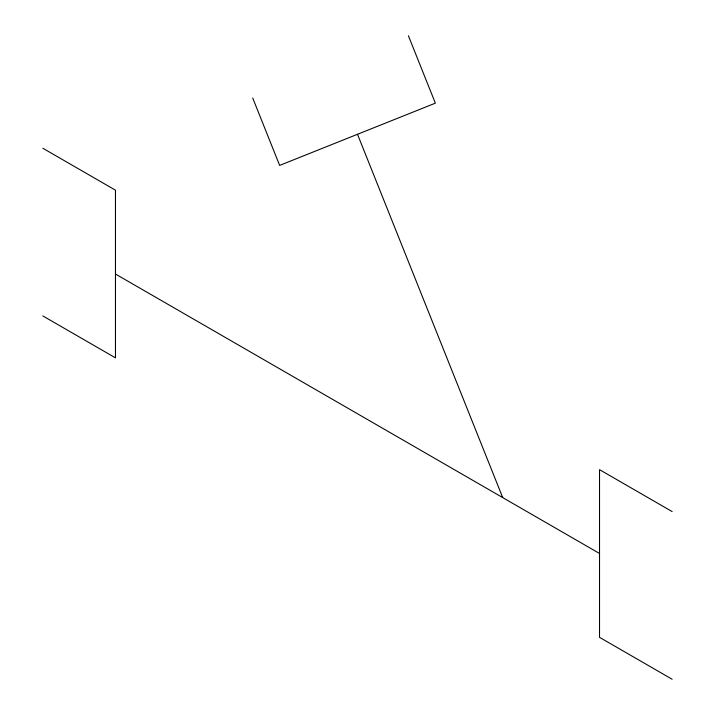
<?xml version="1.0" encoding="UTF-8"?>
<svg xmlns="http://www.w3.org/2000/svg" width="715" height="715" viewBox="0 0 715 715"><rect width="100%" height="100%" fill="white"/><g stroke="black" fill="none" stroke-linecap="round" stroke-linejoin="round"><path stroke-width="1.07" d="M42.864 148.264L115.472 190.181L115.472 357.858L42.864 315.941M672.136 511.574L599.528 469.648L599.528 637.333L672.136 679.25M115.472 274.024L599.528 553.49M408.399 35.75L435.355 103.166L279.645 165.406L252.699 97.982M357.5 134.286L502.717 497.595"/></g></svg>
